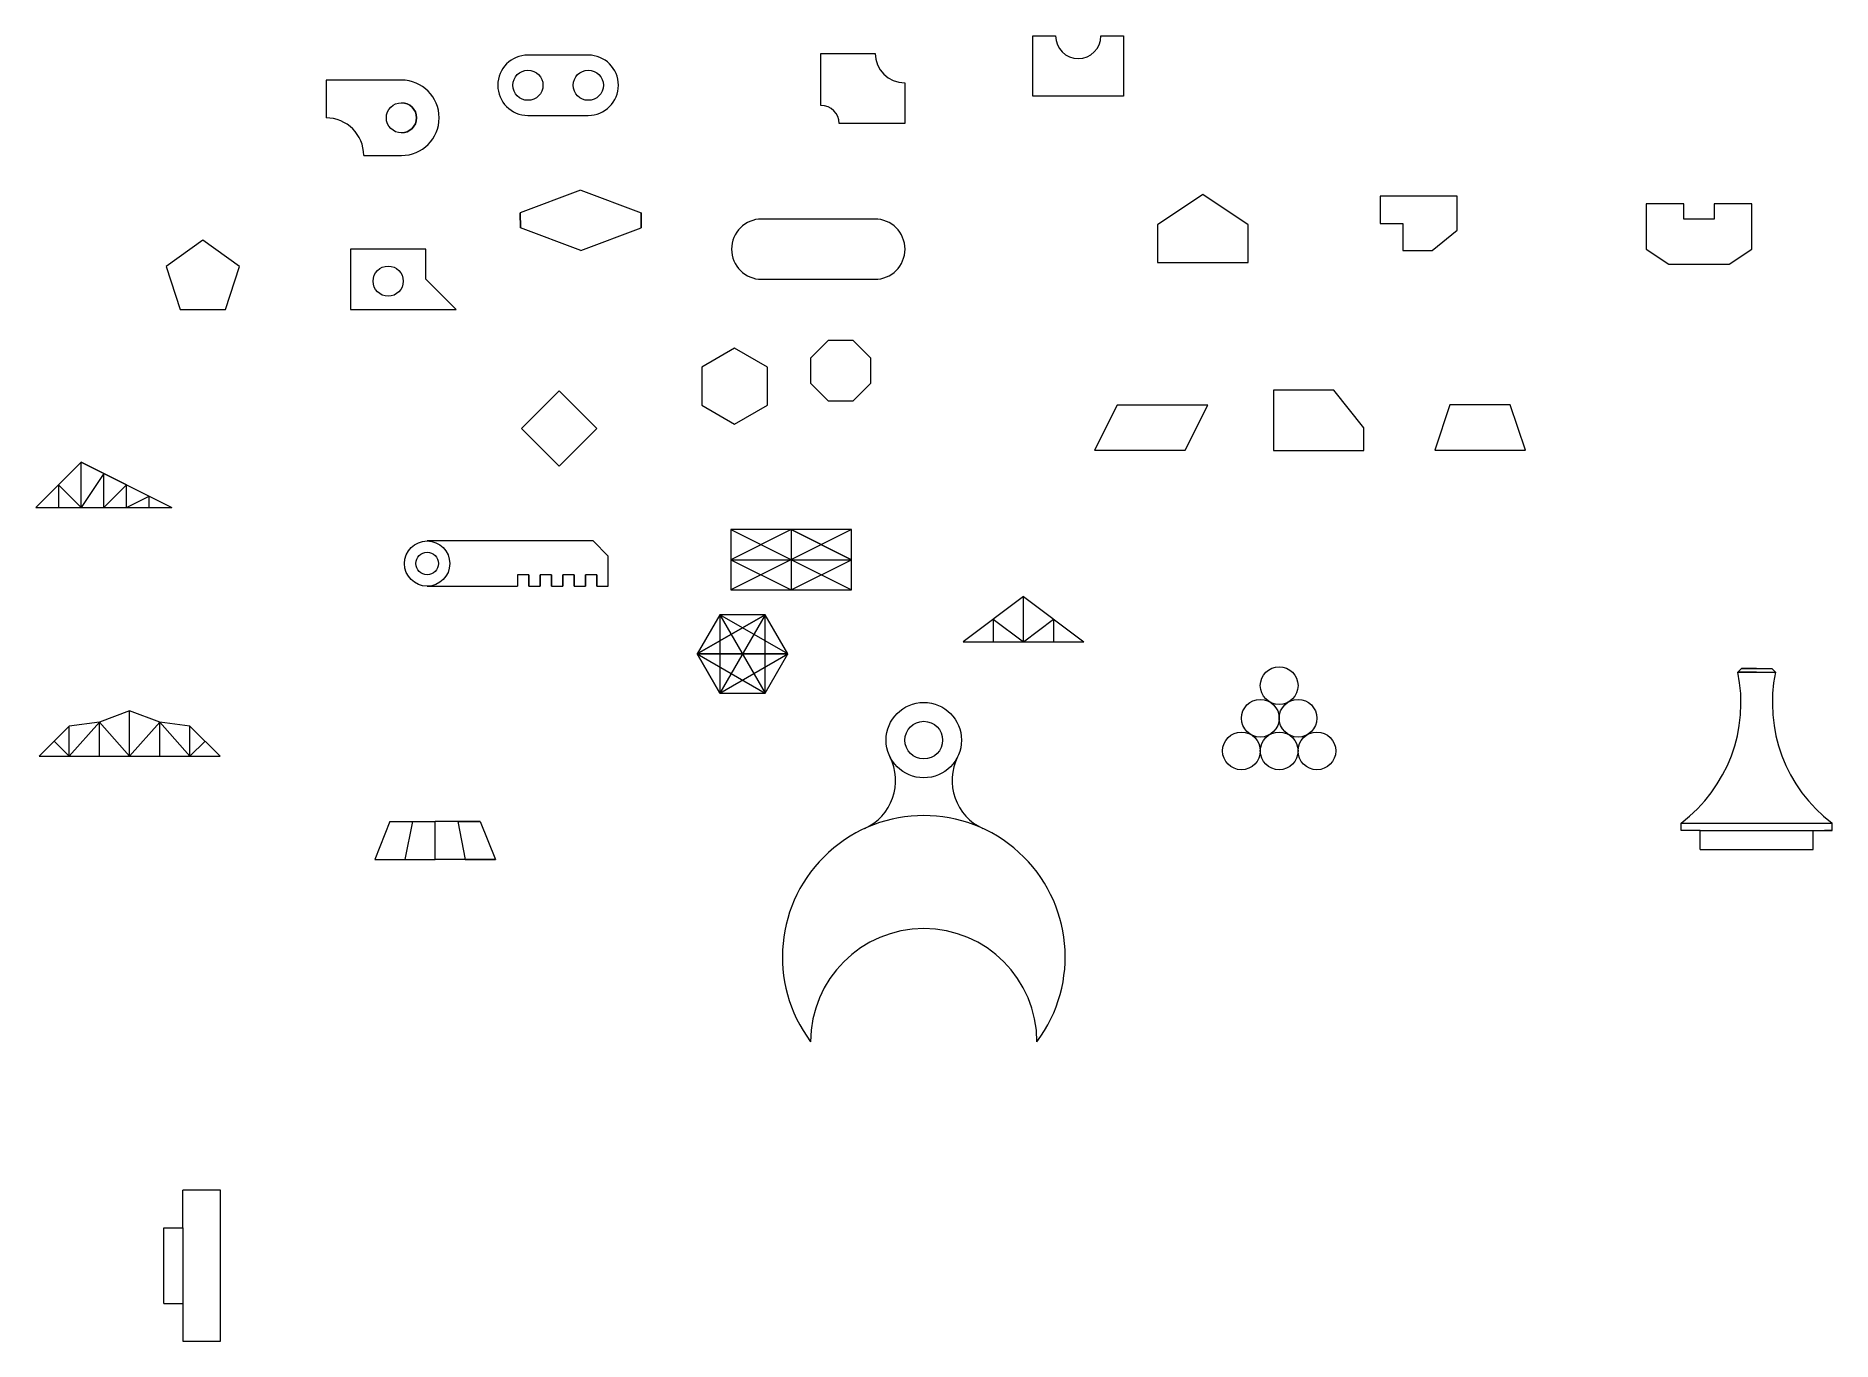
# Model space of a CAD drawing. Header units: millimetres. Extents: x 671 to 3052, y -276 to 1455.
import ezdxf

# ---------------------------------------------------------------- set-up
doc = ezdxf.new("R2010")
doc.units = ezdxf.units.MM
doc.header["$MEASUREMENT"] = 0
doc.layers.add('net co ban', color=132, linetype='Continuous', lineweight=20)

msp = doc.modelspace()

# ---------------------------------------------------------------- linework, layer by layer
at = {"layer": 'net co ban'}
for p, q in [((1992.8, 1454.6), (2022.8, 1454.6)), ((1992.8, 1374.6), (1992.8, 1454.6)), ((2082.8, 1454.6), (2112.8, 1454.6)), ((2112.8, 1454.6), (2112.8, 1374.6)), ((1711.7, 1431.5), (1783.7, 1431.5)), ((1711.7, 1362.5), (1711.7, 1431.5)), ((1822.7, 1392.5), (1822.7, 1338.5)), ((2112.8, 1374.6), (1992.8, 1374.6)), ((1822.7, 1338.5), (1735.7, 1338.5)), ((1392.9, 1250.2), (1313, 1219.9)), ((1393.2, 1250.2), (1473.2, 1220.2)), ((2217.9, 1244.1), (2157.9, 1204.1)), ((2277.9, 1204.1), (2217.9, 1244.1)), ((2555.1, 1242), (2453.1, 1242)), ((2453.1, 1242), (2453.1, 1206)), ((2555.1, 1197), (2555.1, 1242)), ((1313.1, 1199.9), (1313, 1219.9)), ((1313, 1219.9), (1313.1, 1199.9)), ((1473.2, 1200.2), (1473.2, 1220.2)), ((1473.2, 1220.2), (1473.2, 1200.2)), ((2855.8, 1231.7), (2805.8, 1231.7)), ((2805.8, 1231.7), (2805.8, 1171.7)), ((2855.8, 1211.7), (2855.8, 1231.7)), ((2945.8, 1231.7), (2895.8, 1231.7)), ((2895.8, 1231.7), (2895.8, 1211.7)), ((2945.8, 1171.7), (2945.8, 1231.7)), ((1393.2, 1170.2), (1313.1, 1199.9)), ((1393.2, 1170.2), (1473.2, 1200.2)), ((1783.1, 1211.8), (1633.1, 1211.8)), ((2157.9, 1204.1), (2157.9, 1154.1)), ((2277.9, 1154.1), (2277.9, 1204.1)), ((2453.1, 1206), (2483.1, 1206)), ((2483.1, 1206), (2483.1, 1170)), ((2522.1, 1170), (2555.1, 1197)), ((2895.8, 1211.7), (2855.8, 1211.7)), ((1187.8, 1171.8), (1087.8, 1171.8)), ((1087.8, 1171.8), (1087.8, 1091.8)), ((1187.8, 1131.8), (1187.8, 1171.8)), ((2483.1, 1170), (2522.1, 1170)), ((2805.8, 1171.7), (2835.8, 1151.7)), ((2915.8, 1151.7), (2945.8, 1171.7)), ((2157.9, 1154.1), (2277.9, 1154.1)), ((2835.8, 1151.7), (2915.8, 1151.7)), ((1227.8, 1091.8), (1187.8, 1131.8)), ((1633.1, 1131.8), (1783.1, 1131.8)), ((1087.8, 1091.8), (1227.8, 1091.8)), ((2391.5, 984.8), (2311.5, 984.8)), ((2311.5, 984.8), (2311.5, 904.8)), ((2431.5, 934.8), (2391.5, 984.8)), ((2104.4, 965), (2074.4, 905)), ((2224.4, 965), (2104.4, 965)), ((2194.4, 905), (2224.4, 965)), ((2545.7, 965.2), (2525.7, 905.2)), ((2625.7, 965.2), (2545.7, 965.2)), ((2645.7, 905.2), (2625.7, 965.2)), ((2431.5, 904.8), (2431.5, 934.8)), ((2074.4, 905), (2194.4, 905)), ((2525.7, 905.2), (2645.7, 905.2)), ((730.8, 889.3), (670.8, 829.3)), ((730.8, 829.3), (730.8, 889.3)), ((2311.5, 904.8), (2431.5, 904.8)), ((670.8, 829.3), (700.8, 859.3)), ((700.8, 859.3), (730.8, 829.3)), ((670.8, 829.3), (730.8, 829.3)), ((730.8, 829.3), (760.8, 829.3)), ((1752.1, 799.9), (1592.1, 799.9)), ((1592.1, 799.9), (1592.1, 719.9)), ((1592.1, 799.9), (1752.1, 719.9)), ((1752.1, 799.9), (1592.1, 719.9)), ((1672.1, 799.9), (1592.1, 759.9)), ((1672.1, 799.9), (1672.1, 719.9)), ((1672.1, 799.9), (1752.1, 759.9)), ((1752.1, 759.9), (1672.1, 799.9)), ((1752.1, 719.9), (1752.1, 799.9)), ((1409.5, 784.8), (1189.5, 784.8)), ((1429.5, 764.8), (1409.5, 784.8)), ((1429.5, 724.8), (1429.5, 764.8)), ((1592.1, 759.9), (1752.1, 759.9)), ((1592.1, 759.9), (1592.1, 759.9)), ((1592.1, 759.9), (1672.1, 719.9)), ((1672.1, 719.9), (1752.1, 759.9)), ((1189.5, 724.8), (1309.5, 724.8)), ((1592.1, 719.9), (1752.1, 719.9)), ((1980.1, 711.1), (1900.1, 651.1)), ((1980.1, 651.1), (1980.1, 711.1)), ((1980.1, 711.1), (2060.1, 651.1)), ((1547.6, 635), (1637.6, 686.9)), ((1637.6, 686.9), (1547.6, 635)), ((1577.6, 686.9), (1637.6, 583)), ((1637.6, 686.9), (1577.6, 583)), ((1667.6, 635), (1577.6, 686.9)), ((1577.6, 686.9), (1577.6, 583)), ((1637.6, 583), (1637.6, 686.9)), ((1940.1, 681.1), (1980.1, 651.1)), ((1940.1, 681.1), (1940.1, 651.1)), ((1980.1, 651.1), (2020.1, 681.1)), ((2020.1, 681.1), (2020.1, 651.1)), ((1900.1, 651.1), (2060.1, 651.1)), ((1577.6, 583), (1547.6, 635)), ((1547.6, 635), (1667.6, 635)), ((1667.6, 635), (1547.6, 635)), ((1547.6, 635), (1637.6, 583)), ((1577.6, 583), (1667.6, 635)), ((2932.3, 615.7), (2927.3, 610.7)), ((2952.3, 610.7), (2927.3, 610.7)), ((2927.3, 610.7), (2952.3, 610.7)), ((2952.3, 615.7), (2932.3, 615.7)), ((2932.3, 615.7), (2952.3, 615.7)), ((2952.3, 615.7), (2972.3, 615.7)), ((2952.3, 610.7), (2977.3, 610.7)), ((2972.3, 615.7), (2977.3, 610.7)), ((1170, 412.5), (1160, 362.5)), ((1230, 412.5), (1240, 362.5)), ((1230, 412.5), (1260, 412.5)), ((2852.3, 400.7), (2852.3, 410.7)), ((2852.3, 410.7), (3052.3, 410.7)), ((3052.3, 400.7), (3052.3, 410.7)), ((2877.3, 400.7), (2852.3, 400.7)), ((2877.3, 375.7), (2877.3, 400.7)), ((2877.3, 400.7), (3027.3, 400.7)), ((3027.3, 375.7), (3027.3, 400.7)), ((3027.3, 400.7), (3052.3, 400.7)), ((3052.3, 400.7), (3042.3, 400.7)), ((1240, 362.5), (1280, 362.5)), ((2877.3, 375.7), (3027.3, 375.7)), ((915.4, -76.3), (865.4, -76.4)), ((865.4, -126.4), (865.4, -76.4)), ((915.4, -276.4), (915.4, -76.3)), ((840.4, -226.4), (840.4, -126.4)), ((840.4, -126.4), (865.4, -126.4)), ((865.4, -126.4), (865.4, -226.4)), ((840.4, -226.4), (865.4, -226.4)), ((865.4, -226.4), (865.4, -276.4)), ((865.4, -276.4), (915.4, -276.4))]:
    msp.add_line(p, q, dxfattribs=at)
at = {"layer": 'net co ban', "color": 1}
for p, q in [((730.8, 889.3), (850.8, 829.3)), ((760.8, 829.3), (850.8, 829.3)), ((1140, 412.5), (1140, 412.5)), ((1140, 412.5), (1170, 412.5)), ((1170, 412.5), (1160, 362.5)), ((1260, 412.5), (1230, 412.5)), ((1230, 412.5), (1240, 362.5)), ((1260, 412.5), (1260, 412.5)), ((1140, 362.5), (1160, 362.5)), ((1260, 362.5), (1240, 362.5))]:
    msp.add_line(p, q, dxfattribs=at)
at = {"layer": 'net co ban', "color": 4}
for p, q in [((760.8, 874.3), (730.8, 889.3)), ((700.8, 859.3), (700.8, 829.3)), ((760.8, 874.3), (730.8, 829.3)), ((760.8, 829.3), (760.8, 874.3)), ((790.8, 859.3), (760.8, 874.3)), ((760.8, 829.3), (790.8, 859.3)), ((790.8, 829.3), (790.8, 859.3)), ((790.8, 859.3), (820.8, 844.3)), ((790.8, 829.3), (820.8, 844.3)), ((820.8, 829.3), (820.8, 844.3)), ((820.8, 844.3), (850.8, 829.3)), ((760.8, 829.3), (790.8, 829.3)), ((790.8, 829.3), (820.8, 829.3)), ((820.8, 829.3), (850.8, 829.3)), ((795, 559.3), (755, 544.3)), ((795, 499.3), (795, 559.3)), ((835, 544.3), (795, 559.3)), ((715, 539.3), (675, 499.3)), ((755, 544.3), (715, 499.3)), ((755, 544.3), (715, 539.3)), ((715, 499.3), (715, 539.3)), ((755, 499.3), (755, 544.3)), ((755, 544.3), (795, 499.3)), ((835, 544.3), (795, 499.3)), ((835, 499.3), (835, 544.3)), ((875, 539.3), (835, 544.3)), ((835, 544.3), (875, 499.3)), ((875, 499.3), (875, 539.3)), ((875, 539.3), (915, 499.3)), ((715, 499.3), (695, 519.3)), ((895, 519.3), (875, 499.3)), ((675, 499.3), (715, 499.3)), ((715, 499.3), (755, 499.3)), ((755, 499.3), (795, 499.3)), ((795, 499.3), (835, 499.3)), ((835, 499.3), (875, 499.3)), ((875, 499.3), (915, 499.3)), ((1140, 412.5), (1120, 362.5)), ((1140, 412.5), (1200, 412.5)), ((1140, 412.5), (1140, 412.5)), ((1200, 362.5), (1200, 412.5)), ((1260, 412.5), (1200, 412.5)), ((1200, 362.5), (1200, 412.5)), ((1260, 412.5), (1280, 362.5)), ((1260, 412.5), (1260, 412.5)), ((1120, 362.5), (1140, 362.5)), ((1140, 362.5), (1200, 362.5)), ((1260, 362.5), (1200, 362.5)), ((1280, 362.5), (1260, 362.5))]:
    msp.add_line(p, q, dxfattribs=at)
at = {"layer": 'net co ban'}
for points in [[(1403.1, 1429.2), (1323.1, 1429.2)], [(1155.4, 1396), (1055.4, 1396), (1055.4, 1346)], [(1323.1, 1349.2), (1403.1, 1349.2)], [(1105.4, 1296), (1155.4, 1296)], [(1324.5, 724.8), (1324.5, 739.8), (1309.5, 739.8), (1309.5, 724.8)], [(1324.5, 739.8), (1324.5, 724.8), (1339.5, 724.8), (1339.5, 739.8)], [(1354.5, 724.8), (1354.5, 739.8), (1339.5, 739.8), (1339.5, 724.8)], [(1354.5, 739.8), (1354.5, 724.8), (1369.5, 724.8), (1369.5, 739.8)], [(1384.5, 724.8), (1384.5, 739.8), (1369.5, 739.8), (1369.5, 724.8)], [(1384.5, 739.8), (1384.5, 724.8), (1399.5, 724.8), (1399.5, 739.8)], [(1414.5, 724.8), (1414.5, 739.8), (1399.5, 739.8), (1399.5, 724.8)], [(1414.5, 739.8), (1414.5, 724.8), (1429.5, 724.8)]]:
    msp.add_lwpolyline(points, dxfattribs=at)
for points in [[(862.1, 1091.6), (922.1, 1091.6), (940.6, 1148.7), (892.1, 1183.9), (843.6, 1148.7)], [(1721.3, 1050.5), (1697.9, 1027.1), (1697.9, 993.9), (1721.3, 970.5), (1754.5, 970.5), (1777.9, 993.9), (1777.9, 1027.1), (1754.5, 1050.5)], [(1597.2, 1040.6), (1553.6, 1015.4), (1553.6, 965), (1597.2, 939.8), (1640.9, 965), (1640.9, 1015.4)], [(1364.7, 983.9), (1314.7, 933.9), (1364.7, 883.9), (1414.7, 933.9)], [(1577.6, 583), (1637.6, 583), (1667.6, 635), (1637.6, 686.9), (1577.6, 686.9), (1547.6, 635)]]:
    msp.add_lwpolyline(points, close=True, dxfattribs=at)
for centre, radius in [((1323.1, 1389.2), 20), ((1403.1, 1389.2), 20), ((1155.4, 1346), 20), ((1137.8, 1129.4), 20), ((1189.5, 754.8), 30), ((1189.5, 754.8), 15), ((1848, 520.6), 50), ((1848, 520.6), 25)]:
    msp.add_circle(centre, radius, dxfattribs=at)
at = {"layer": 'net co ban', "color": 4}
for centre in [(2319.2, 592.9), (2294.2, 549.6), (2344.2, 549.6), (2269.2, 506.3), (2319.2, 506.3), (2369.2, 506.3)]:
    msp.add_circle(centre, 25, dxfattribs=at)
at = {"layer": 'net co ban'}
for centre, radius, start, end in [((2052.8, 1454.6), 30, 180, 0), ((1323.1, 1389.2), 40, 90, 270), ((1403.1, 1389.2), 40, 270, 90), ((1822.7, 1431.5), 39, 180, 270), ((1155.4, 1346), 50, 270, 90), ((1155.4, 1346), 20, 270, 90), ((1711.7, 1338.5), 24, 0, 90), ((1055.4, 1296), 50, 0, 90), ((1633.1, 1171.8), 40, 90, 270), ((1783.1, 1171.8), 40, 270, 90), ((2731.5, 570), 200, 307.1678, 11.7201), ((3173.1, 570), 200, 168.2799, 232.8322), ((1740.6, 467.1), 70, 294.6569, 26.4651), ((1955.4, 467.1), 70, 153.5349, 245.3431), ((1848, 233.1), 187.5, 323.1301, 216.8699), ((1848, 120.6), 150, 360, 180)]:
    msp.add_arc(centre, radius, start, end, dxfattribs=at)

doc.saveas('drawing.dxf')
